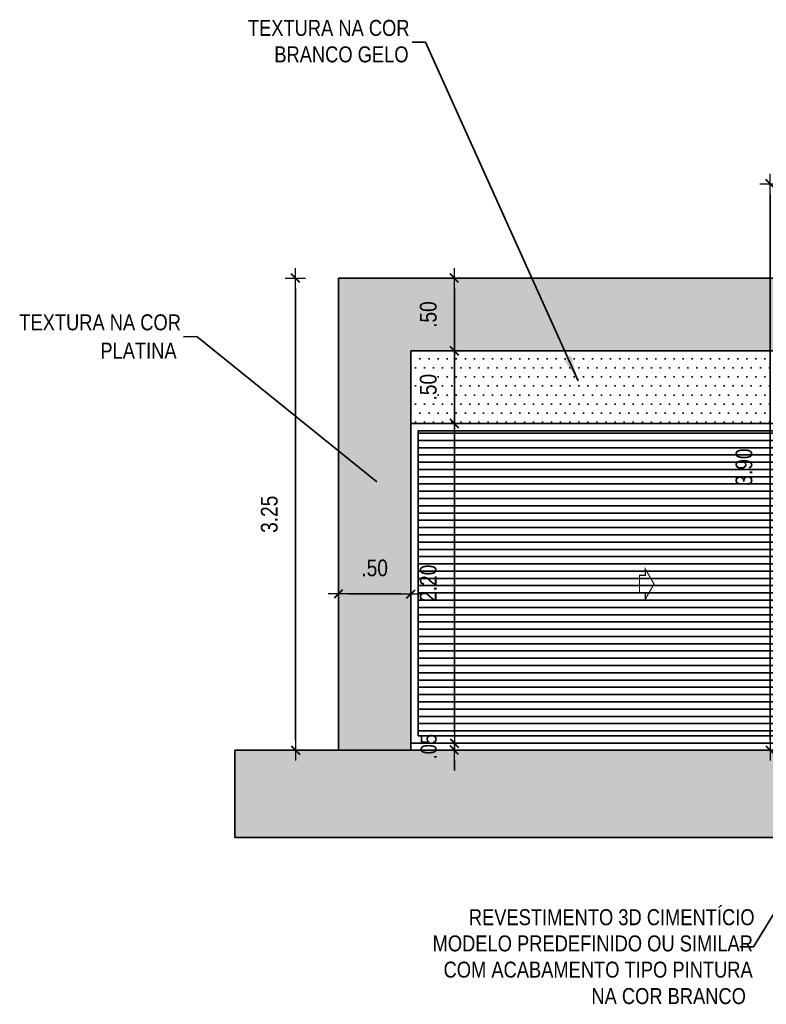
# Model space of a CAD drawing. Extents: x -415 to -176, y -135 to 749.
# Drawn here: x -387.09 to -381.95, y 717.35 to 724.13 of the extents above; entities that cross this region are included whole.
import ezdxf

# ---------------------------------------------------------------- set-up
doc = ezdxf.new("R2010")
doc.units = 0
doc.header["$MEASUREMENT"] = 0
doc.header["$PDSIZE"] = -5
doc.linetypes.add('CONTINU', pattern=[0])
doc.layers.get('0').update_dxf_attribs({"linetype": 'CONTINUOUS'})
doc.layers.get('Defpoints').update_dxf_attribs({"linetype": 'CONTINUOUS'})
for name, color, linetype in [('AR-ALV', 5, 'CONTINUOUS'), ('COTAS', 7, 'CONTINUOUS'), ('TEXTO3', 4, 'CONTINUOUS')]:
    doc.layers.add(name, color=color, linetype=linetype)
doc.layers.add('E-Pen-C', color=4, linetype='CONTINUOUS', lineweight=15)
doc.layers.add('E-Pen-G', color=3, linetype='CONTINUOUS', lineweight=30)
doc.styles.add('F2', font='swissc.ttf')
doc.dimstyles.new('DIMENSION-1', dxfattribs={"dimtxt": 0.11, "dimasz": 0.07, "dimexe": 1, "dimexo": 0, "dimgap": 0.12, "dimtad": 1, "dimzin": 7, "dimdsep": 46, "dimtxsty": 'F2', "dimblk1": 'TRACO', "dimblk2": 'TRACO', "dimsah": 1, "dimcen": 1, "dimse1": 1, "dimse2": 1, "dimclrd": 256, "dimclre": 256, "dimclrt": 6, "dimadec": 0, "dimazin": 0, "dimtfac": 1, "dimtix": 1, "dimtmove": 2, "dimatfit": 3, "dimldrblk": 'TRACO', "dimfxl": 1, "dimtolj": 1, "dimtzin": 0, "dimarcsym": 0})
doc.dimstyles.get("Standard").update_dxf_attribs({"dimtxt": 0.18, "dimasz": 0.18, "dimexe": 0.18, "dimexo": 0.0625, "dimgap": 0.09, "dimtad": 0, "dimtih": 1, "dimtoh": 1, "dimdec": 4, "dimzin": 0, "dimdsep": 46, "dimtxsty": 'Standard', "dimcen": 0.09, "dimadec": 0, "dimazin": 0, "dimtfac": 1, "dimtdec": 4, "dimtofl": 0, "dimtmove": 0, "dimatfit": 3, "dimfxl": 1, "dimtolj": 1, "dimtzin": 0, "dimarcsym": 0})
pattern_1 = [(180, (-368.92981, -16.76462), (-0.03125, 0.0625), [0, -0.0625])]

# ---------------------------------------------------------------- blocks, each defined once
blk = doc.blocks.new('Seta')
at = {"const_width": 2}
blk.add_lwpolyline([(10, 15), (10, 26), (25, 0), (10, -26), (10, -15), (0, -15), (0, 15)], close=True, dxfattribs=at)
blk = doc.blocks.new('TRACO')
at = {"layer": 'E-Pen-C'}
for p, q in [((0, 1), (0, -1)), ((-1, 0), (1, 0))]:
    blk.add_line(p, q, dxfattribs=at)
at = {"layer": 'E-Pen-G'}
blk.add_line((-0.424, -0.424), (0.424, 0.424), dxfattribs=at)
blk = doc.blocks.new('*D463')
at = {"color": 4, "lineweight": -2}
blk.add_line((-385.1937, 719.1717), (-385.1937, 722.2817), dxfattribs=at)
at = {"layer": 'Defpoints', "color": 0, "linetype": 'Continuous'}
for p in [(-385.1937, 722.3517), (-384.8652, 722.3517), (-384.8652, 719.1017)]:
    blk.add_point(p, dxfattribs=at)
at = {"color": 4, "linetype": 'Continuous', "lineweight": -2, "xscale": 0.07, "yscale": 0.07, "zscale": 0.07}
for p, rotation in [((-385.1937, 722.3517), 90), ((-385.1937, 719.1017), 270)]:
    blk.add_blockref('TRACO', p, dxfattribs=dict(at, rotation=rotation))
at = {"color": 4, "linetype": 'Continuous', "insert": (-385.3729, 720.7267), "char_height": 0.115, "attachment_point": 5, "rotation": 90, "style": 'F2'}
blk.add_mtext('\\A1;3.25', dxfattribs=at)
blk = doc.blocks.new('*D464')
at = {"color": 4, "lineweight": -2}
blk.add_line((-384.8278, 720.1779), (-384.4678, 720.1779), dxfattribs=at)
at = {"layer": 'Defpoints', "color": 0, "linetype": 'Continuous'}
for p in [(-384.8978, 720.5005), (-384.3978, 720.5005), (-384.3978, 720.1779)]:
    blk.add_point(p, dxfattribs=at)
at = {"color": 4, "linetype": 'Continuous', "lineweight": -2, "xscale": 0.07, "yscale": 0.07, "zscale": 0.07, "rotation": 180}
blk.add_blockref('TRACO', (-384.8978, 720.1779), dxfattribs=at)
at = {"color": 4, "linetype": 'Continuous', "lineweight": -2, "xscale": 0.07, "yscale": 0.07, "zscale": 0.07}
blk.add_blockref('TRACO', (-384.3978, 720.1779), dxfattribs=at)
at = {"color": 4, "linetype": 'Continuous', "insert": (-384.6478, 720.3569), "char_height": 0.115, "attachment_point": 5, "style": 'F2'}
blk.add_mtext('\\A1;.50', dxfattribs=at)
blk = doc.blocks.new('*D465')
at = {"color": 4, "lineweight": -2}
for p, q in [((-384.0992, 719.2217), (-384.0992, 719.2917)), ((-384.0992, 719.1017), (-384.0992, 719.1517)), ((-384.0992, 719.0317), (-384.0992, 718.9617))]:
    blk.add_line(p, q, dxfattribs=at)
at = {"layer": 'Defpoints', "color": 0, "linetype": 'Continuous'}
for p in [(-384.3978, 719.1517), (-384.0992, 719.1517), (-384.3978, 719.1017)]:
    blk.add_point(p, dxfattribs=at)
at = {"color": 4, "linetype": 'Continuous', "lineweight": -2, "xscale": 0.07, "yscale": 0.07, "zscale": 0.07}
for p, rotation in [((-384.0992, 719.1517), 270), ((-384.0992, 719.1017), 90)]:
    blk.add_blockref('TRACO', p, dxfattribs=dict(at, rotation=rotation))
at = {"color": 4, "linetype": 'Continuous', "insert": (-384.2756, 719.1267), "char_height": 0.11, "attachment_point": 5, "rotation": 90, "style": 'F2'}
blk.add_mtext('\\A1;.05', dxfattribs=at)
blk = doc.blocks.new('*D466')
at = {"color": 4, "lineweight": -2}
blk.add_line((-384.0992, 719.2217), (-384.0992, 721.2817), dxfattribs=at)
at = {"layer": 'Defpoints', "color": 0, "linetype": 'Continuous'}
for p in [(-384.3978, 721.3517), (-384.0992, 721.3517), (-384.3978, 719.1517)]:
    blk.add_point(p, dxfattribs=at)
at = {"color": 4, "linetype": 'Continuous', "lineweight": -2, "xscale": 0.07, "yscale": 0.07, "zscale": 0.07}
for p, rotation in [((-384.0992, 721.3517), 90), ((-384.0992, 719.1517), 270)]:
    blk.add_blockref('TRACO', p, dxfattribs=dict(at, rotation=rotation))
at = {"color": 4, "linetype": 'Continuous', "insert": (-384.2783, 720.2517), "char_height": 0.115, "attachment_point": 5, "rotation": 90, "style": 'F2'}
blk.add_mtext('\\A1;2.20', dxfattribs=at)
blk = doc.blocks.new('*D467')
at = {"color": 4, "lineweight": -2}
blk.add_line((-384.0992, 721.4217), (-384.0992, 721.7817), dxfattribs=at)
at = {"layer": 'Defpoints', "color": 0, "linetype": 'Continuous'}
for p in [(-384.3978, 721.8517), (-384.0992, 721.8517), (-384.3978, 721.3517)]:
    blk.add_point(p, dxfattribs=at)
at = {"color": 4, "linetype": 'Continuous', "lineweight": -2, "xscale": 0.07, "yscale": 0.07, "zscale": 0.07}
for p, rotation in [((-384.0992, 721.8517), 90), ((-384.0992, 721.3517), 270)]:
    blk.add_blockref('TRACO', p, dxfattribs=dict(at, rotation=rotation))
at = {"color": 4, "linetype": 'Continuous', "insert": (-384.2782, 721.6017), "char_height": 0.115, "attachment_point": 5, "rotation": 90, "style": 'F2'}
blk.add_mtext('\\A1;.50', dxfattribs=at)
blk = doc.blocks.new('*D468')
at = {"color": 4, "lineweight": -2}
blk.add_line((-384.0992, 721.9217), (-384.0992, 722.2817), dxfattribs=at)
at = {"layer": 'Defpoints', "color": 0, "linetype": 'Continuous'}
for p in [(-384.8978, 722.3517), (-384.0992, 722.3517), (-384.3978, 721.8517)]:
    blk.add_point(p, dxfattribs=at)
at = {"color": 4, "linetype": 'Continuous', "lineweight": -2, "xscale": 0.07, "yscale": 0.07, "zscale": 0.07}
for p, rotation in [((-384.0992, 722.3517), 90), ((-384.0992, 721.8517), 270)]:
    blk.add_blockref('TRACO', p, dxfattribs=dict(at, rotation=rotation))
at = {"color": 4, "linetype": 'Continuous', "insert": (-384.2782, 722.1017), "char_height": 0.115, "attachment_point": 5, "rotation": 90, "style": 'F2'}
blk.add_mtext('\\A1;.50', dxfattribs=at)
blk = doc.blocks.new('*D469')
at = {"color": 4, "lineweight": -2}
blk.add_line((-381.9257, 719.1717), (-381.9257, 722.9317), dxfattribs=at)
at = {"layer": 'Defpoints', "color": 0, "linetype": 'Continuous'}
for p in [(-381.9257, 723.0017), (-381.4478, 723.0017), (-381.398, 719.1017)]:
    blk.add_point(p, dxfattribs=at)
at = {"color": 4, "linetype": 'Continuous', "lineweight": -2, "xscale": 0.07, "yscale": 0.07, "zscale": 0.07}
for p, rotation in [((-381.9257, 723.0017), 90), ((-381.9257, 719.1017), 270)]:
    blk.add_blockref('TRACO', p, dxfattribs=dict(at, rotation=rotation))
at = {"color": 4, "linetype": 'Continuous', "insert": (-382.1047, 721.0517), "char_height": 0.115, "attachment_point": 5, "rotation": 90, "style": 'F2'}
blk.add_mtext('\\A1;3.90', dxfattribs=at)

msp = doc.modelspace()

# ---------------------------------------------------------------- hatches: boundary and pattern name
h = msp.add_hatch()
h.set_pattern_fill('DOTS', color=6, style=0)
h.set_pattern_definition(pattern_1)
h.paths.add_polyline_path([(-379.0978, 722.3517), (-379.0978, 719.1017), (-379.5978, 719.1017), (-379.5978, 721.8517), (-380.7225, 721.8517), (-380.7287, 721.8625), (-380.7356, 721.8517), (-384.3978, 721.8517), (-384.3978, 719.1017), (-384.8978, 719.1017), (-384.8978, 722.3517)])
h.paths.add_polyline_path([(-377.8978, 719.1017), (-378.0478, 719.1017), (-378.0478, 722.3517), (-377.8978, 722.3517)])
h = msp.add_hatch()
h.set_pattern_fill('DOTS,_O', color=4)
h.set_pattern_definition(pattern_1)
h.paths.add_polyline_path([(-380.3978, 721.7214), (-380.3971, 721.7214), (-380.3978, 721.7226), (-380.3978, 721.8517), (-379.5978, 721.8517), (-379.5978, 721.3517), (-380.3978, 721.3517), (-380.3978, 721.5031), (-380.3971, 721.5031), (-380.3978, 721.5043)])
h.paths.add_polyline_path([(-384.3978, 721.8517), (-381.3874, 721.8517), (-381.3537, 721.799), (-381.3572, 721.793), (-381.398, 721.7214), (-381.3567, 721.7214), (-381.3978, 721.6498), (-381.3534, 721.5803), (-381.398, 721.5031), (-381.3567, 721.5031), (-381.3978, 721.4315), (-381.3537, 721.3624), (-381.3572, 721.3564), (-381.3978, 721.285), (-381.3978, 721.3517), (-384.3978, 721.3517)])
at = {"linetype": 'Continuous'}
h = msp.add_hatch(dxfattribs=at)
h.set_pattern_fill('ANSI31', color=8, scale=0.4, angle=135, style=0)
h.set_pattern_definition([(7e-15, (-368.92981, -16.76462), (7e-18, -0.05), [])])
h.paths.add_polyline_path([(-381.4478, 721.3017), (-384.3478, 721.3017), (-384.3478, 719.2017), (-381.4478, 719.2017)])
h.paths.add_polyline_path([(-379.6478, 721.3017), (-380.3478, 721.3017), (-380.3478, 719.2017), (-379.6478, 719.2017)])
h.paths.add_polyline_path([(-380.1972, 720.5451), (-380.2494, 720.5451), (-380.2494, 719.7376), (-380.1972, 719.7376)], flags=16)
at = {"layer": 'COTAS', "linetype": 'CONTINU'}
h = msp.add_hatch(dxfattribs=at)
h.set_pattern_fill('ANSI38', color=8, scale=0.25, style=0)
h.set_pattern_definition([(135, (-460.203187, -16.814618), (0.0220970869, 0.0220970869), []), (45, (-460.203187, -16.814618), (0.0662912607, 0.0220970869), [0.078125, -0.046875])])
h.paths.add_polyline_path([(-385.6103, 718.5017), (-385.6103, 719.1017), (-377.0124, 719.1017), (-377.0124, 718.5017)])

# ---------------------------------------------------------------- linework, layer by layer
at = {"color": 8, "linetype": 'Continuous'}
msp.add_line((-385.6103, 719.1017), (-385.6103, 718.5017), dxfattribs=at)
at = {"color": 1, "linetype": 'Continuous'}
msp.add_line((-377.0124, 719.1017), (-385.6103, 719.1017), dxfattribs=at)
at = {"layer": 'AR-ALV', "color": 7, "linetype": 'Continuous'}
for points in [[(-381.3978, 721.3517), (-384.3978, 721.3517), (-384.3978, 719.1517), (-381.3978, 719.1517)], [(-381.4478, 721.3017), (-384.3478, 721.3017), (-384.3478, 719.2017), (-381.4478, 719.2017)]]:
    msp.add_lwpolyline(points, close=True, dxfattribs=at)
at = {"layer": 'COTAS', "color": 8, "linetype": 'CONTINU'}
msp.add_line((-377.0124, 718.5017), (-385.6103, 718.5017), dxfattribs=at)
at = {"layer": 'TEXTO3', "color": 1}
for p, q in [((-384.8978, 722.3517), (-384.8978, 719.1017)), ((-384.8978, 722.3517), (-379.0978, 722.3517)), ((-384.3978, 721.8517), (-384.3978, 719.1017)), ((-384.3978, 721.8517), (-379.5978, 721.8517))]:
    msp.add_line(p, q, dxfattribs=at)

# ---------------------------------------------------------------- block references
at = {"layer": 'COTAS', "color": 7, "linetype": 'Continuous', "xscale": 0.003988598768289811, "yscale": 0.003988598768289811, "zscale": 0.003988598768289811}
msp.add_blockref('Seta', (-382.8244, 720.2461), dxfattribs=at)

# ---------------------------------------------------------------- texts
at = {"color": 4, "style": 'F2'}
for s, p in [('TEXTURA NA COR', (-385.5207, 724.0208)), ('BRANCO GELO', (-385.3386, 723.8386)), ('TEXTURA NA COR', (-387.0943, 721.9935)), ('PLATINA', (-386.5362, 721.7983)), ('REVESTIMENTO 3D CIMENTÍCIO', (-383.9995, 717.8973, -9.7194)), ('MODELO PREDEFINIDO OU SIMILAR', (-384.2489, 717.7169, -9.7194)), ('COM ACABAMENTO TIPO PINTURA', (-384.1733, 717.5364, -9.7194)), ('NA COR BRANCO', (-383.1558, 717.3541, -9.7194))]:
    msp.add_text(s, height=0.11, dxfattribs=at).set_placement(p)

# ---------------------------------------------------------------- dimensions: what is measured, and where the dimension line sits
at = {"color": 8, "linetype": 'Continuous'}
for base, p1, p2, angle, override, picture, middle in [((-381.9257, 723.0017), (-381.398, 719.1017), (-381.4478, 723.0017), 90, {"dimtxt": 0.115, "dimclrd": 4, "dimclrt": 4, "dimadec": 8, "dimfxl": 0.04, "dimfxlon": 1}, '*D469', (-382.1047, 721.0517)), ((-385.1937, 722.3517), (-384.8652, 719.1017), (-384.8652, 722.3517), 90, {"dimtxt": 0.115, "dimclrd": 4, "dimclrt": 4, "dimadec": 8, "dimfxl": 0.04, "dimfxlon": 1}, '*D463', (-385.3729, 720.7267)), ((-384.0992, 722.3517), (-384.3978, 721.8517), (-384.8978, 722.3517), 90, {"dimtxt": 0.115, "dimclrd": 4, "dimclrt": 4, "dimadec": 8, "dimfxl": 0.04, "dimfxlon": 1}, '*D468', (-384.2782, 722.1017)), ((-384.0992, 721.8517), (-384.3978, 721.3517), (-384.3978, 721.8517), 90, {"dimtxt": 0.115, "dimclrd": 4, "dimclrt": 4, "dimadec": 8, "dimfxl": 0.04, "dimfxlon": 1}, '*D467', (-384.2782, 721.6017)), ((-384.0992, 721.3517), (-384.3978, 719.1517), (-384.3978, 721.3517), 90, {"dimtxt": 0.115, "dimclrd": 4, "dimclrt": 4, "dimadec": 8, "dimfxl": 0.04, "dimfxlon": 1}, '*D466', (-384.2783, 720.2517)), ((-384.3978, 720.1779), (-384.8978, 720.5005), (-384.3978, 720.5005), 180, {"dimtxt": 0.115, "dimclrd": 4, "dimclrt": 4, "dimadec": 8, "dimfxl": 0.04, "dimfxlon": 1}, '*D464', (-384.6478, 720.3569)), ((-384.0992, 719.1517), (-384.3978, 719.1017), (-384.3978, 719.1517), 90, {"dimclrd": 4, "dimclrt": 4, "dimadec": 8, "dimfxl": 0.5, "dimfxlon": 1}, '*D465', (-384.2756, 719.1267))]:
    dim = msp.add_linear_dim(base=base, p1=p1, p2=p2, angle=angle, dimstyle='DIMENSION-1', override=override, dxfattribs=at)
    dim.commit()
    dim.dimension.update_dxf_attribs({"geometry": picture, "text_midpoint": middle})

# ---------------------------------------------------------------- leaders
at = {"color": 4}
for points in [[(-383.2478, 721.6455), (-384.2977, 723.9783), (-384.3905, 723.9766)], [(-384.6333, 720.9511), (-385.8713, 721.951), (-385.9641, 721.9492)], [(-380.7862, 719.7924), (-382.0408, 717.7494), (-382.1336, 717.7476)]]:
    msp.add_leader(points, dimstyle='Standard', dxfattribs=at)

doc.saveas('drawing.dxf')
